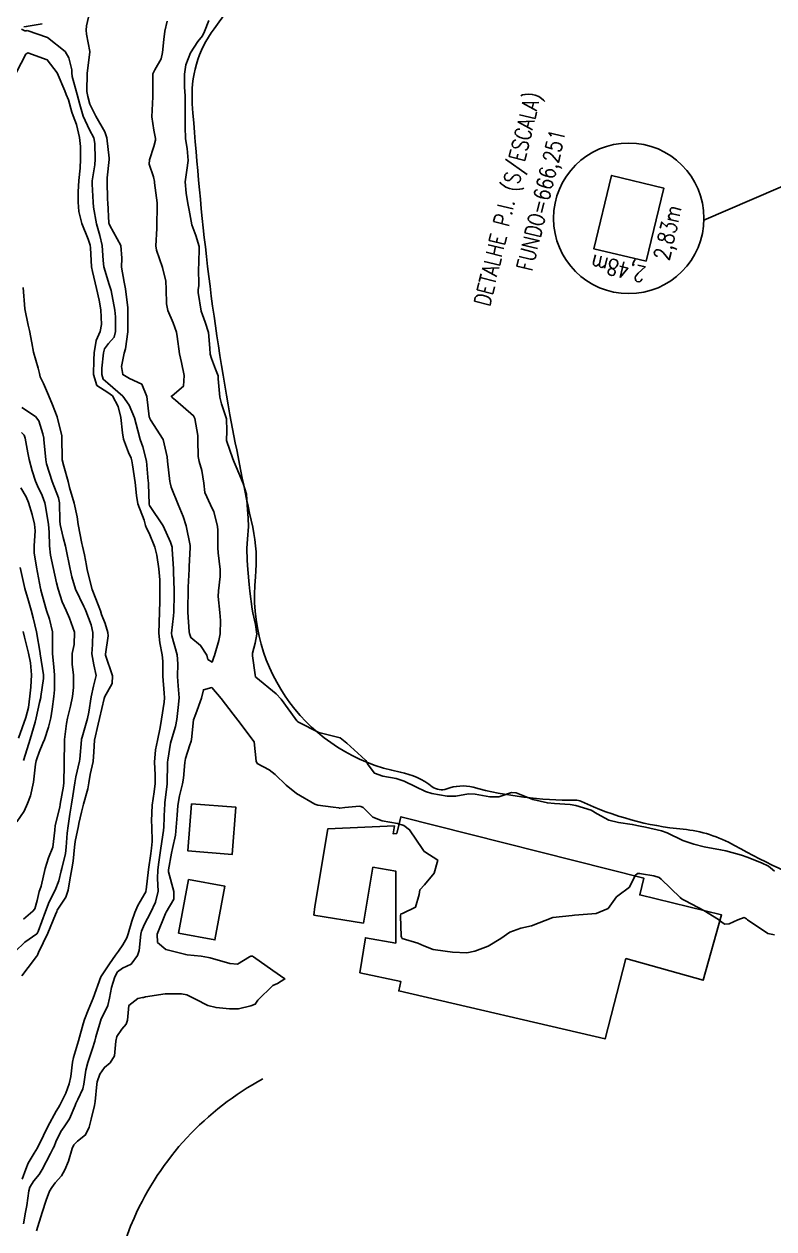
# Model space of a CAD drawing. Header units: metres. Extents: x 298520 to 308411, y 7433745 to 7450750.
# Drawn here: x 300370.5 to 300440.3, y 7446509.5 to 7446621.5 of the extents above; entities that cross this region are included whole.
import ezdxf

# ---------------------------------------------------------------- set-up
doc = ezdxf.new("R2010")
doc.units = ezdxf.units.M
doc.header["$LTSCALE"] = 10
doc.linetypes.add('CONTINUO', pattern=[0])
for name, color, linetype in [('Curvas de Nivel 1m', 11, 'Continuous'), ('Curvas de Nivel 5m', 15, 'Continuous'), ('Edificações', 30, 'Continuous'), ('Hidrografia', 140, 'Continuous'), ('TEXTO', 45, 'Continuous'), ('Vias Primárias', 230, 'Continuous')]:
    doc.layers.add(name, color=color, linetype=linetype)
doc.styles.add('ROMANS', font='romans', dxfattribs={"height": 0.2})

msp = doc.modelspace()

# ---------------------------------------------------------------- linework, layer by layer
at = {"layer": 'Curvas de Nivel 1m', "flags": 128}
for points, elevation in [([(300383.82, 7446621.77), (300383.62, 7446620.86), (300383.51, 7446620.06), (300383.4, 7446618.86), (300383.27, 7446618.28), (300382.68, 7446617.26), (300382.51, 7446616.87), (300382.51, 7446615.01), (300382.51, 7446614.87), (300382.5, 7446614.73), (300382.41, 7446612.87), (300382.6, 7446611.63), (300382.75, 7446610.87), (300382.75, 7446610.71), (300382.59, 7446610.11), (300382.19, 7446608.88), (300382.17, 7446608.48), (300382.56, 7446607.31), (300382.66, 7446606.87), (300382.67, 7446606.75), (300382.89, 7446604.87), (300382.91, 7446604.48), (300382.88, 7446602.87), (300382.87, 7446602.5), (300382.78, 7446600.87), (300382.85, 7446600.48), (300383.41, 7446598.86), (300383.7, 7446597.6), (300383.75, 7446596.86), (300383.77, 7446595.49), (300383.9, 7446594.86), (300384.39, 7446593.71), (300384.71, 7446592.85), (300384.77, 7446592.45), (300384.98, 7446590.84), (300385.16, 7446590.02), (300385.43, 7446588.84), (300385.35, 7446587.82), (300384.31, 7446586.94), (300384.25, 7446586.92), (300384.23, 7446586.85), (300384.31, 7446586.77), (300384.62, 7446586.54), (300386.29, 7446585.09), (300386.4, 7446584.83), (300386.69, 7446583.24), (300386.7, 7446582.82), (300386.71, 7446581.28), (300386.8, 7446580.82), (300387.07, 7446579.98), (300387.24, 7446578.81), (300387.34, 7446577.95), (300387.88, 7446576.8), (300388.18, 7446576.16), (300388.51, 7446574.8), (300388.54, 7446574.41), (300388.56, 7446572.8), (300388.59, 7446572.34), (300388.77, 7446570.79), (300388.77, 7446570.14), (300388.61, 7446568.79), (300388.59, 7446568.29), (300388.75, 7446566.79), (300388.81, 7446566.04), (300388.76, 7446564.79), (300388.64, 7446564.19), (300388.23, 7446562.8), (300388.18, 7446562.64), (300388.02, 7446562.17), (300387.63, 7446562.42), (300387.54, 7446562.81), (300386.95, 7446563.73), (300386.04, 7446564.45), (300385.9, 7446564.83), (300385.88, 7446565), (300385.77, 7446566.83), (300385.76, 7446567.15), (300385.79, 7446568.83), (300385.79, 7446569.14), (300385.88, 7446570.83), (300385.89, 7446571.07), (300385.97, 7446572.83), (300385.96, 7446573.01), (300385.6, 7446574.84), (300385.31, 7446575.71), (300384.86, 7446576.84), (300384.21, 7446578.43), (300384.1, 7446578.85), (300384.08, 7446578.98), (300383.88, 7446580.85), (300383.83, 7446581.27), (300383.46, 7446582.86), (300382.28, 7446584.69), (300382.23, 7446584.82), (300382.21, 7446584.87), (300382.17, 7446584.98), (300381.95, 7446586.88), (300381.47, 7446588.03), (300380.33, 7446588.54), (300379.7, 7446588.91), (300379.6, 7446589.65), (300379.84, 7446590.91), (300379.95, 7446591.32), (300380.17, 7446592.9), (300380.18, 7446593.11), (300380.19, 7446594.9), (300380.17, 7446595.13), (300379.96, 7446596.9), (300379.83, 7446597.51), (300379.59, 7446598.91), (300379.62, 7446599.75), (300379.52, 7446600.91), (300378.5, 7446602.77), (300378.43, 7446602.92), (300378.42, 7446603), (300378.3, 7446604.92), (300378.29, 7446605.16), (300378.24, 7446606.92), (300378.26, 7446607.22), (300378.45, 7446608.92), (300378.45, 7446609.04), (300378.23, 7446610.92), (300378.03, 7446611.49), (300377.19, 7446612.93), (300376.63, 7446614.06), (300376.46, 7446614.77), (300376.42, 7446614.94), (300376.37, 7446615.22), (300376.4, 7446616.94), (300376.65, 7446618.9), (300376.65, 7446618.94), (300376.34, 7446620.58), (300376.3, 7446620.95), (300376.33, 7446621.33), (300376.7, 7446622.94)], 666), ([(300370.36, 7446514.09), (300370.7, 7446515.01), (300370.9, 7446515.57), (300371.47, 7446516.52), (300371.77, 7446517), (300372.33, 7446518.14), (300372.73, 7446518.98), (300373.52, 7446520.4), (300373.74, 7446520.75), (300373.86, 7446520.97), (300374.41, 7446522.09), (300374.73, 7446522.96), (300374.86, 7446523.65), (300375.04, 7446524.96), (300375.13, 7446525.4), (300375.59, 7446526.95), (300376.02, 7446528.55), (300376.15, 7446528.94), (300376.5, 7446529.8), (300376.96, 7446530.93), (300377.66, 7446532.92), (300378.47, 7446534.12), (300379.04, 7446534.91), (300379.3, 7446535.3), (300379.7, 7446535.88), (300380.08, 7446536.52), (300380.2, 7446536.9), (300380.54, 7446538.08), (300380.82, 7446538.89), (300381.1, 7446539.53), (300381.76, 7446540.65), (300381.85, 7446540.8), (300381.86, 7446540.88), (300381.87, 7446540.99), (300382.1, 7446542.88), (300382.31, 7446544.37), (300382.38, 7446544.87), (300382.43, 7446545.49), (300382.4, 7446546.87), (300382.38, 7446547.42), (300382.43, 7446548.87), (300382.62, 7446550.12), (300382.73, 7446550.87), (300382.71, 7446551.68), (300382.65, 7446552.87), (300382.76, 7446554.02), (300382.93, 7446554.87), (300383.18, 7446556.1), (300383.32, 7446556.86), (300383.56, 7446558.44), (300383.59, 7446558.86), (300383.57, 7446559.27), (300383.42, 7446560.86), (300383.42, 7446562.27), (300383.38, 7446562.86), (300383.14, 7446563.97), (300383.06, 7446564.86), (300383.08, 7446565.84), (300383.13, 7446566.86), (300383.14, 7446567.8), (300383.14, 7446568.86), (300383.15, 7446569.82), (300383.07, 7446570.86), (300382.88, 7446572.12), (300382.7, 7446572.86), (300382.16, 7446574.15), (300381.91, 7446574.62), (300381.83, 7446574.87), (300381.68, 7446575.37), (300381.12, 7446576.89), (300380.98, 7446577.66), (300380.86, 7446578.89), (300380.6, 7446580.53), (300380.54, 7446580.9), (300380.48, 7446581.13), (300380.25, 7446581.68), (300379.78, 7446582.9), (300379.67, 7446583.5), (300379.53, 7446584.91), (300379.27, 7446585.94), (300378.76, 7446586.92), (300378.32, 7446587.26), (300377.3, 7446587.91), (300376.98, 7446588.93), (300377.01, 7446590.28), (300377.04, 7446590.93), (300377.24, 7446592.07), (300377.59, 7446592.93), (300377.74, 7446593.58), (300377.67, 7446594.93), (300377.51, 7446595.84), (300377.25, 7446596.93), (300376.88, 7446598.51), (300376.81, 7446598.94), (300376.7, 7446600.71), (300376.67, 7446600.94), (300376.48, 7446601.5), (300375.9, 7446602.95), (300375.63, 7446604.07), (300375.57, 7446604.95), (300375.57, 7446605.92), (300375.61, 7446606.95), (300375.73, 7446608.11), (300375.78, 7446608.95), (300375.76, 7446610.13), (300375.68, 7446610.95), (300375.39, 7446612.18), (300375.1, 7446612.96), (300374.98, 7446613.32), (300374.64, 7446614.45), (300374.44, 7446614.97), (300374.31, 7446615.31), (300373.6, 7446616.98), (300372.68, 7446618.19), (300370.87, 7446618.83), (300370.69, 7446618.71), (300369.82, 7446617.02)], 664), ([(300370.43, 7446597.02), (300370.58, 7446595.02), (300370.9, 7446593.52), (300371.02, 7446593.01), (300371.23, 7446591.87), (300371.41, 7446591), (300371.82, 7446589.52), (300371.95, 7446589), (300372.03, 7446588.69), (300372.32, 7446588.09), (300372.8, 7446586.99), (300373.17, 7446586.11), (300373.61, 7446584.98), (300374.03, 7446583.21), (300374.05, 7446582.97), (300374.06, 7446581.15), (300374.08, 7446580.97), (300374.23, 7446580.39), (300374.62, 7446578.97), (300374.76, 7446578.41), (300375.17, 7446576.96), (300375.46, 7446575.67), (300375.56, 7446574.96), (300375.9, 7446573.2), (300375.96, 7446572.95), (300376.14, 7446572.16), (300376.34, 7446571.16), (300376.37, 7446570.95), (300376.43, 7446570.63), (300376.86, 7446568.94), (300377.2, 7446568.05), (300377.63, 7446566.93), (300377.74, 7446566.6), (300378.06, 7446565.77), (300378.33, 7446564.92), (300378.35, 7446564.61), (300378.1, 7446562.92), (300378.11, 7446562.83), (300378.75, 7446560.91), (300378.71, 7446560.19), (300378.01, 7446558.92), (300378, 7446558.89), (300377.97, 7446558.78), (300377.55, 7446556.93), (300377.41, 7446556.39), (300377.08, 7446554.93), (300377.01, 7446553.84), (300376.95, 7446552.93), (300376.68, 7446551.73), (300376.54, 7446550.94), (300376.44, 7446550.38), (300376.04, 7446548.95), (300375.85, 7446548.21), (300375.63, 7446547.16), (300375.59, 7446546.95), (300375.27, 7446545.5), (300375.21, 7446544.96), (300375.09, 7446543.66), (300374.98, 7446542.96), (300374.79, 7446541.94), (300374.61, 7446540.96), (300374.4, 7446540.32), (300373.74, 7446539.3), (300373.61, 7446539.1), (300373.56, 7446538.97), (300373.46, 7446538.71), (300372.73, 7446536.98), (300371.85, 7446535.16), (300371.8, 7446535), (300371.77, 7446534.92), (300371.69, 7446534.8), (300370.89, 7446533.79), (300370.31, 7446533.01)], 664), ([(300370.27, 7446583.52), (300370.52, 7446583.27), (300370.63, 7446583.01), (300370.88, 7446581.64), (300371.01, 7446581.01), (300371.28, 7446579.95), (300371.59, 7446579), (300371.78, 7446578.57), (300372.2, 7446577.68), (300372.44, 7446576.99), (300372.51, 7446576.67), (300372.79, 7446574.98), (300372.87, 7446574.27), (300372.89, 7446572.98), (300372.98, 7446572.13), (300373.23, 7446570.98), (300373.54, 7446569.54), (300373.69, 7446568.97), (300374.08, 7446567.79), (300374.43, 7446566.97), (300374.76, 7446566.27), (300375.21, 7446564.96), (300375.18, 7446563.82), (300375, 7446562.96), (300375, 7446561.97), (300375.11, 7446560.96), (300375.13, 7446559.81), (300375.04, 7446558.96), (300374.84, 7446558.08), (300374.57, 7446556.96), (300374.46, 7446556.45), (300374.29, 7446554.97), (300374.28, 7446554.61), (300374.25, 7446552.97), (300374.24, 7446552.63), (300374.22, 7446550.97), (300374.19, 7446550.65), (300373.89, 7446548.97), (300373.89, 7446548.93), (300373.85, 7446548.69), (300373.43, 7446546.98), (300373.39, 7446546.54), (300373.19, 7446544.98), (300372.8, 7446543.98), (300372.47, 7446542.99), (300372.1, 7446541.33), (300371.98, 7446541), (300371.93, 7446540.83), (300371.75, 7446540), (300371.51, 7446539.23), (300371.35, 7446539), (300370.47, 7446538.28)], 666), ([(300370.21, 7446578.37), (300370.71, 7446577.53), (300370.94, 7446577.01), (300371.28, 7446575.9), (300371.5, 7446575), (300371.54, 7446574.39), (300371.45, 7446573), (300371.46, 7446572.32), (300371.67, 7446571), (300372.06, 7446569.03), (300372.06, 7446568.99), (300372.07, 7446568.97), (300372.09, 7446568.87), (300372.6, 7446566.98), (300372.88, 7446566.16), (300373.17, 7446564.98), (300373.16, 7446563.85), (300373.17, 7446562.98), (300373.29, 7446561.7), (300373.35, 7446560.98), (300373.35, 7446559.61), (300373.3, 7446558.98), (300373.14, 7446557.8), (300373.01, 7446556.98), (300372.81, 7446556.11), (300372.42, 7446554.99), (300372.28, 7446554.64), (300371.92, 7446553.81), (300371.72, 7446553.18), (300371.66, 7446552.99), (300371.59, 7446552.69), (300371.4, 7446551), (300371.12, 7446549.75), (300370.85, 7446549.01), (300370.54, 7446548.32), (300369.84, 7446547.33)], 667), ([(300370.16, 7446570.98), (300370.6, 7446569.01), (300370.94, 7446567.87), (300371.17, 7446567), (300371.36, 7446566.29), (300371.68, 7446565), (300372.01, 7446563), (300372.02, 7446562.93), (300372.34, 7446560.99), (300372.34, 7446560.65), (300372.09, 7446558.99), (300372.07, 7446558.89), (300371.97, 7446558.43), (300371.65, 7446556.99), (300371.55, 7446556.6), (300371.08, 7446555), (300370.82, 7446554.11), (300370.47, 7446553.01)], 668), ([(300370.44, 7446565.01), (300370.55, 7446564.5), (300370.92, 7446563.01), (300371.11, 7446562.1), (300371.22, 7446561), (300371.16, 7446559.83), (300371.07, 7446559), (300370.92, 7446557.96), (300370.68, 7446557.01), (300370.01, 7446555.1)], 669), ([(300371.69, 7446509.3), (300372.22, 7446510.99), (300372.57, 7446512.14), (300372.89, 7446512.98), (300373.09, 7446513.31), (300373.43, 7446513.74), (300374, 7446514.41), (300374.3, 7446514.96), (300374.64, 7446515.78), (300375.01, 7446516.95), (300375.15, 7446517.28), (300375.48, 7446517.63), (300376.24, 7446518.2), (300376.58, 7446518.94), (300376.77, 7446519.67), (300377.08, 7446520.93), (300377.14, 7446521.32), (300377.3, 7446522.93), (300377.33, 7446523.15), (300377.56, 7446523.86), (300378, 7446524.48), (300378.53, 7446524.91), (300378.92, 7446525.57), (300379.05, 7446526.91), (300379.15, 7446527.35), (300379.61, 7446528.04), (300380.03, 7446528.49), (300380.13, 7446528.89), (300380.28, 7446530.25), (300381.12, 7446530.89), (300381.55, 7446530.98), (300381.64, 7446531), (300381.81, 7446531.04), (300383.65, 7446531.33), (300385.16, 7446531.32), (300385.65, 7446531.22), (300386.48, 7446530.82), (300387.63, 7446530.23), (300388.39, 7446530.04), (300389.63, 7446529.94), (300390.47, 7446529.93), (300391.63, 7446530.2), (300392.03, 7446530.37), (300392.27, 7446530.75), (300393.66, 7446532.09), (300394.1, 7446532.29), (300394.79, 7446532.72), (300393.67, 7446533.51), (300391.87, 7446534.76), (300391.77, 7446534.83), (300391.69, 7446534.84), (300391.63, 7446534.82), (300391.51, 7446534.76), (300390.37, 7446534.09), (300389.68, 7446534.15), (300387.84, 7446534.66), (300387.69, 7446534.69), (300387.01, 7446534.82), (300385.69, 7446534.95), (300385.56, 7446534.97), (300383.7, 7446535.45), (300382.94, 7446536.1), (300382.92, 7446536.86), (300383.68, 7446538.8), (300383.7, 7446538.85), (300383.71, 7446538.87), (300383.73, 7446538.91), (300384.47, 7446540.13), (300384.47, 7446540.84), (300383.97, 7446542.66), (300383.96, 7446542.85), (300384.24, 7446544.41), (300384.33, 7446544.84), (300384.6, 7446546.07), (300384.68, 7446546.84), (300384.75, 7446547.94), (300384.82, 7446548.84), (300384.98, 7446549.73), (300385.26, 7446550.84), (300385.35, 7446551.38), (300385.47, 7446552.83), (300385.54, 7446553.21), (300385.93, 7446554.48), (300386.04, 7446554.72), (300386.07, 7446554.83), (300386.09, 7446554.98), (300386.3, 7446556.82), (300386.51, 7446557.37), (300387.02, 7446558.81), (300387.2, 7446559.6), (300387.99, 7446559.8), (300388.87, 7446558.79), (300389.96, 7446557.33), (300390.4, 7446556.78), (300391.92, 7446554.76), (300392.1, 7446552.95), (300392.21, 7446552.76), (300393.31, 7446552.15), (300393.89, 7446551.73), (300394.92, 7446550.72), (300395.87, 7446549.97), (300397.58, 7446548.97), (300397.86, 7446548.88), (300399.27, 7446548.67), (300399.8, 7446548.61), (300399.85, 7446548.6), (300399.91, 7446548.6), (300400.35, 7446548.65), (300401.72, 7446548.77), (300401.85, 7446548.76), (300402.07, 7446548.64), (300402.98, 7446547.76), (300403.84, 7446547.4), (300405.26, 7446547.18), (300405.84, 7446546.98), (300406.39, 7446546.58), (300407.63, 7446544.74), (300407.73, 7446544.57), (300407.8, 7446544.52), (300409.01, 7446543.77), (300408.68, 7446542.56), (300407.77, 7446541.45), (300407.35, 7446540.99), (300407.27, 7446540.57), (300406.95, 7446539.38), (300405.74, 7446538.8), (300405.58, 7446538.75), (300405.53, 7446538.59), (300405.61, 7446536.69), (300405.64, 7446536.59), (300405.71, 7446536.48), (300407.17, 7446536.04), (300407.71, 7446535.78), (300408.59, 7446535.45), (300409.7, 7446535.29), (300410.37, 7446535.2), (300411.7, 7446535.14), (300412.47, 7446535.28), (300413.71, 7446535.77), (300414.88, 7446536.48), (300415.72, 7446537.07), (300416.74, 7446537.44), (300417.73, 7446537.66), (300419.73, 7446538.42), (300421.51, 7446538.62), (300421.74, 7446538.65), (300423.36, 7446538.76), (300423.74, 7446538.8), (300424.85, 7446539.26), (300425.65, 7446540.35), (300425.76, 7446540.44), (300426.86, 7446541.25), (300427.38, 7446542.33), (300427.6, 7446542.51), (300427.78, 7446542.53), (300427.96, 7446542.5), (300429.12, 7446542.31), (300429.62, 7446542.14), (300429.78, 7446541.98), (300431.55, 7446540.28), (300431.76, 7446540.13), (300432.06, 7446539.97), (300433.75, 7446539.08), (300435.13, 7446538.24), (300435.46, 7446537.96), (300435.73, 7446537.81), (300436.11, 7446537.84), (300436.94, 7446538.22), (300437.53, 7446538.41), (300437.73, 7446538.29), (300437.84, 7446538.21), (300439.72, 7446536.95), (300440.34, 7446536.8)], 666)]:
    msp.add_lwpolyline(points, dxfattribs=dict(at, elevation=elevation))
at = {"layer": 'Curvas de Nivel 5m', "elevation": 665, "flags": 128}
for points in [[(300370.49, 7446621.24), (300370.72, 7446621.27), (300372.19, 7446621.52)], [(300387.7, 7446621.84), (300387.3, 7446620.81), (300387.12, 7446620.41), (300386.7, 7446619.87), (300386.01, 7446618.83), (300385.57, 7446617.72), (300385.44, 7446616.84), (300385.46, 7446615.65), (300385.52, 7446614.84), (300385.52, 7446613.72), (300385.5, 7446612.84), (300385.5, 7446611.95), (300385.55, 7446610.84), (300385.69, 7446609.94), (300385.78, 7446608.83), (300385.65, 7446607.92), (300385.51, 7446606.84), (300385.59, 7446605.78), (300385.77, 7446604.83), (300385.88, 7446604.19), (300386.13, 7446602.83), (300386.49, 7446601.83), (300386.81, 7446600.82), (300386.77, 7446599.14), (300386.75, 7446598.83), (300386.77, 7446597.16), (300386.72, 7446596.83), (300386.71, 7446596.55), (300387.01, 7446594.82), (300387.36, 7446593.78), (300387.67, 7446592.81), (300387.81, 7446591.36), (300387.84, 7446590.81), (300387.95, 7446590.4), (300388.34, 7446589.43), (300388.58, 7446588.8), (300388.59, 7446588.53), (300388.73, 7446586.8), (300388.9, 7446586.2), (300389.34, 7446584.79), (300389.38, 7446583.68), (300389.37, 7446582.79), (300389.94, 7446581.09), (300390.07, 7446580.78), (300390.24, 7446580.33), (300390.91, 7446578.77), (300391.23, 7446577.79), (300391.29, 7446576.77), (300391.37, 7446575.57), (300391.41, 7446574.77), (300391.3, 7446573.62), (300391.25, 7446572.77), (300391.27, 7446571.63), (300391.34, 7446570.77), (300391.47, 7446569.4), (300391.54, 7446568.77), (300391.74, 7446567.09), (300391.8, 7446566.76), (300392.06, 7446565.66), (300392.18, 7446564.76), (300392.03, 7446563.94), (300391.77, 7446563.01), (300391.77, 7446562.76), (300392.01, 7446560.99), (300392.05, 7446560.8), (300392.09, 7446560.76), (300393.98, 7446559.21), (300394.45, 7446558.73), (300395.74, 7446556.92), (300395.9, 7446556.71), (300395.95, 7446556.66), (300396.06, 7446556.6), (300397.94, 7446555.63), (300399.32, 7446555.28), (300399.93, 7446555.12), (300400.54, 7446554.65), (300401.91, 7446553.41), (300402.31, 7446553.03), (300402.54, 7446552.63), (300403.11, 7446551.84), (300403.89, 7446551.57), (300405.15, 7446551.34), (300405.89, 7446551.1), (300406.98, 7446550.58), (300407.88, 7446550.14), (300408.47, 7446549.97), (300409.87, 7446549.72), (300410.68, 7446549.72), (300411.87, 7446549.92), (300412.48, 7446549.9), (300413.87, 7446549.66), (300414.7, 7446549.65), (300415.88, 7446550.06), (300416.32, 7446550.02), (300417.87, 7446549.39), (300419.21, 7446549.08), (300419.86, 7446549.02), (300421.34, 7446548.93), (300421.86, 7446548.85), (300423.27, 7446548.39), (300423.85, 7446548.07), (300424.94, 7446547.46), (300425.84, 7446547.25), (300427.1, 7446547.08), (300427.84, 7446546.93), (300428.33, 7446546.82), (300429.83, 7446546.47), (300430.36, 7446546.29), (300431.82, 7446545.6), (300432.84, 7446545.24), (300433.81, 7446545), (300435.32, 7446544.73), (300435.81, 7446544.63), (300437.28, 7446544.22), (300437.8, 7446544.03), (300439.13, 7446543.52), (300439.79, 7446543.21), (300440.34, 7446542.74)], [(300370.46, 7446509.95), (300370.66, 7446511.01), (300370.78, 7446511.64), (300370.97, 7446513), (300371.07, 7446513.36), (300371.44, 7446513.94), (300371.92, 7446514.52), (300372.22, 7446514.99), (300372.97, 7446516.48), (300373.24, 7446516.97), (300373.31, 7446517.13), (300373.48, 7446517.55), (300373.95, 7446518.51), (300374.26, 7446518.96), (300374.76, 7446519.71), (300375.28, 7446520.95), (300375.35, 7446521.13), (300375.53, 7446521.5), (300375.98, 7446522.5), (300376.09, 7446522.94), (300376.28, 7446524.23), (300376.46, 7446524.94), (300376.88, 7446526.23), (300377.1, 7446526.93), (300377.2, 7446527.32), (300377.62, 7446528.79), (300377.65, 7446528.89), (300377.67, 7446528.92), (300378.31, 7446530.24), (300378.47, 7446530.91), (300378.67, 7446531.9), (300378.97, 7446532.91), (300379.22, 7446533.36), (300379.67, 7446533.7), (300380.48, 7446534.09), (300381.09, 7446534.89), (300381.22, 7446535.36), (300381.38, 7446536.88), (300381.44, 7446537.16), (300381.72, 7446537.79), (300382.27, 7446538.87), (300382.75, 7446539.86), (300382.99, 7446540.86), (300382.95, 7446542.04), (300382.98, 7446542.86), (300383.07, 7446543.58), (300383.25, 7446544.86), (300383.49, 7446546.52), (300383.52, 7446546.85), (300383.59, 7446548.59), (300383.61, 7446548.85), (300383.63, 7446549.08), (300383.82, 7446550.85), (300383.88, 7446552.82), (300383.88, 7446552.85), (300383.88, 7446552.87), (300383.91, 7446553.05), (300384.15, 7446554.63), (300384.21, 7446554.85), (300384.61, 7446556.18), (300384.72, 7446556.84), (300384.87, 7446557.94), (300384.94, 7446558.84), (300384.86, 7446559.97), (300384.8, 7446560.84), (300384.83, 7446562.02), (300384.77, 7446562.84), (300384.26, 7446564.63), (300384.23, 7446564.85), (300384.43, 7446566.49), (300384.45, 7446566.85), (300384.48, 7446568.46), (300384.48, 7446568.85), (300384.43, 7446570.54), (300384.41, 7446570.85), (300384.31, 7446572.68), (300384.29, 7446572.85), (300384.15, 7446573.34), (300383.45, 7446574.86), (300382.19, 7446576.74), (300382.15, 7446576.87), (300382.1, 7446578.76), (300382.09, 7446578.87), (300382.08, 7446579.01), (300381.91, 7446580.87), (300381.57, 7446582.19), (300381.32, 7446582.88), (300381.1, 7446583.71), (300380.8, 7446584.89), (300380.3, 7446586.08), (300379.71, 7446586.91), (300378.32, 7446588.11), (300377.88, 7446588.48), (300377.75, 7446588.93), (300377.77, 7446589.5), (300377.9, 7446590.92), (300378, 7446591.3), (300378.37, 7446591.79), (300378.91, 7446592.39), (300379.04, 7446592.91), (300379.04, 7446594.27), (300378.98, 7446594.91), (300378.61, 7446596.74), (300378.56, 7446596.92), (300378.44, 7446597.29), (300377.95, 7446598.93), (300377.87, 7446599.51), (300377.79, 7446600.93), (300377.58, 7446601.83), (300377.26, 7446602.93), (300376.98, 7446604.47), (300376.94, 7446604.94), (300376.86, 7446606.63), (300376.87, 7446606.94), (300377.09, 7446608.41), (300377.14, 7446608.93), (300377.12, 7446610.4), (300377, 7446610.94), (300376.6, 7446611.67), (300376.01, 7446612.95), (300375.71, 7446614.03), (300375.47, 7446614.96), (300375.01, 7446616.62), (300374.97, 7446616.97), (300374.97, 7446617.26), (300374.69, 7446618.38), (300374.33, 7446618.97), (300372.71, 7446620.26), (300370.82, 7446620.9), (300370.71, 7446620.89), (300370.59, 7446620.89), (300370.29, 7446621.02)], [(300370.3, 7446585.86), (300371.6, 7446585), (300371.89, 7446584.61), (300372.27, 7446583.41), (300372.35, 7446582.99), (300372.37, 7446582.88), (300372.54, 7446580.99), (300372.62, 7446580.6), (300373.15, 7446578.98), (300373.71, 7446577.46), (300373.82, 7446576.97), (300373.84, 7446575.3), (300373.87, 7446574.97), (300374.15, 7446573.77), (300374.37, 7446572.97), (300374.45, 7446572.66), (300374.79, 7446570.96), (300374.96, 7446570.11), (300375.31, 7446568.96), (300376.08, 7446567.36), (300376.22, 7446567.09), (300376.28, 7446566.95), (300376.75, 7446565.63), (300376.91, 7446564.94), (300376.9, 7446563.81), (300376.84, 7446562.94), (300377.01, 7446561.93), (300377.23, 7446560.93), (300376.99, 7446559.94), (300376.75, 7446558.94), (300376.54, 7446557.52), (300376.41, 7446556.94), (300375.94, 7446555.18), (300375.88, 7446555), (300375.87, 7446554.95), (300375.72, 7446553.14), (300375.69, 7446552.95), (300375.34, 7446551.5), (300375.26, 7446550.96), (300375.07, 7446549.75), (300374.93, 7446548.96), (300374.78, 7446548.03), (300374.61, 7446546.96), (300374.52, 7446546.27), (300374.45, 7446544.96), (300374.38, 7446544.39), (300374.03, 7446542.97), (300373.98, 7446542.77), (300373.77, 7446541.84), (300373.42, 7446540.98), (300372.86, 7446539.87), (300372.52, 7446538.99), (300371.83, 7446537.11), (300371.78, 7446537), (300371.71, 7446536.91), (300370.6, 7446536.12), (300369.7, 7446535.27)]]:
    msp.add_lwpolyline(points, dxfattribs=at)
at = {"layer": 'Edificações'}
for points in [[(300386.1, 7446548.99), (300390.23, 7446548.67), (300389.89, 7446544.29), (300385.76, 7446544.62)], [(300397.48, 7446538.63), (300402.09, 7446537.91), (300402.98, 7446543.09), (300405.12, 7446542.73), (300405.1, 7446536.05), (300402.28, 7446536.54), (300401.77, 7446533.29), (300405.57, 7446532.48), (300405.38, 7446531.59), (300424.57, 7446527.14), (300426.52, 7446534.61), (300433.71, 7446532.59), (300435.41, 7446538.68), (300427.81, 7446540.53), (300428.18, 7446542.09), (300405.58, 7446547.79), (300405.19, 7446546.25), (300404.85, 7446546.21), (300404.98, 7446546.94), (300398.77, 7446546.66), (300397.56, 7446539.45)], [(300385.83, 7446541.97), (300384.89, 7446536.97), (300388.27, 7446536.34), (300389.2, 7446541.34)]]:
    msp.add_lwpolyline(points, close=True, dxfattribs=at)
at = {"layer": 'Hidrografia'}
msp.add_lwpolyline([(300477.12, 7446630.77, -0.091797), (300474.34, 7446617.63, 0.097273), (300471.31, 7446602.5, -0.096073), (300468.36, 7446587.57, 0.051693), (300465.39, 7446577.39, -0.034702), (300459.31, 7446553.54, 0.003292), (300456.89, 7446546.05, -0.425546), (300446.23, 7446540.76, -0.04153), (300436.62, 7446545.13, 0.104636), (300431.83, 7446546.63, -0.08681), (300422.38, 7446549.21, 0.111697), (300421.8, 7446549.33, -0.065026), (300412.29, 7446550.53, 0.15562), (300409.84, 7446550.39, -0.260671), (300408.5, 7446550.59, 0.117186), (300405.52, 7446551.94, -0.389042), (300392.05, 7446570.09, 0.079872), (300391.79, 7446574.72, -0.008263), (300389.68, 7446585.18, -0.017028), (300387.49, 7446599.89, -0.010635), (300386.17, 7446614.1, -0.17904), (300388.2, 7446621.07, -0.00437), (300403.94, 7446641.96, -0.110389)], format="xyb", dxfattribs=at)
at = {"layer": 'TEXTO', "linetype": 'CONTINUO'}
msp.add_polyline3d([(300495.78, 7446629.98, 0), (300433.78, 7446603.28, 0)], dxfattribs=at)
msp.add_polyline3d([(300428.39, 7446599.45, 0), (300430.04, 7446606.25, 0), (300425.18, 7446607.43, 0), (300423.53, 7446600.62, 0), (300428.39, 7446599.45, 0)], close=True, dxfattribs=at)
msp.add_circle((300426.78, 7446603.44), 7, dxfattribs=at)
at = {"layer": 'Vias Primárias', "elevation": 666.05}
msp.add_lwpolyline([(300265.91, 7446508.28), (300276.43, 7446500), (300292.65, 7446486.37), (300329.75, 7446455.63, 0.039958), (300348.84, 7446442.23, 0.299545), (300358.51, 7446442.72, 0.117067), (300365.24, 7446450.62, 0.013687), (300371.84, 7446464.46, 0.066933), (300376.05, 7446478.87), (300378.84, 7446495.16, 0.07491), (300378.89, 7446497.53, -0.137422), (300380.76, 7446510.48, -0.166717), (300392.75, 7446523.42, 0.59777)], format="xyb", dxfattribs=at)

# ---------------------------------------------------------------- texts
at = {"layer": 'TEXTO', "style": 'ROMANS', "width": 0.8}
for s, rotation, p in [('DETALHE P.I. (S/ESCALA)', 76.4304, (300413.83, 7446595.18)), ('FUNDO=666,251', 76.4304, (300417.77, 7446598.44)), ('2,83m', 76.4304, (300430.51, 7446599.44)), ('2,48m', 166.4304, (300428.47, 7446598.89))]:
    msp.add_text(s, height=1.5, rotation=rotation, dxfattribs=at).set_placement(p)

doc.saveas('drawing.dxf')
